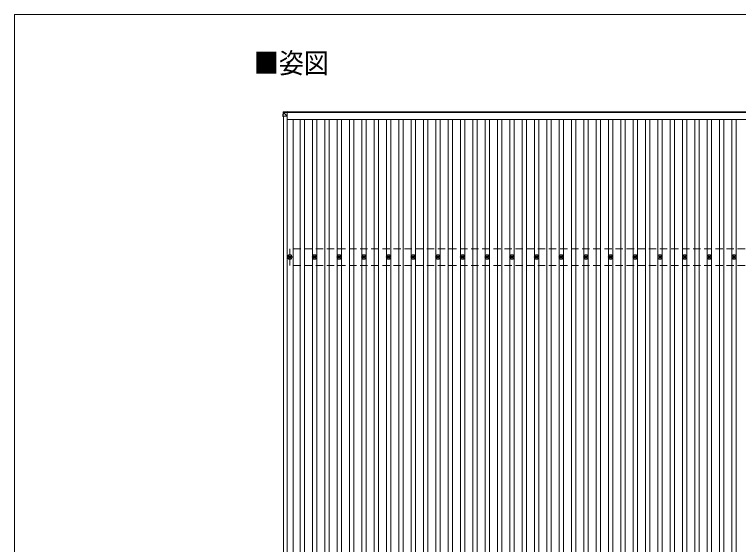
# Model space of a CAD drawing. Units: millimetres at full size, sheet at 1:50; details may follow other scales. Extents: x -14053 to 14053, y -9700 to 9700.
# Drawn here: x -14053 to -8184, y 5406 to 9700 of the extents above; entities that cross this region are included whole.
import ezdxf
from ezdxf.enums import TextEntityAlignment as Align

# ---------------------------------------------------------------- set-up
doc = ezdxf.new("R2010")
doc.units = ezdxf.units.MM
doc.header["$LTSCALE"] = 50
doc.linetypes.add('DASHED1', pattern=[1.8, 1.2, -0.6])
for name, color, linetype, lineweight in [('1-1', 2, 'Continuous', 9), ('1-2', 134, 'Continuous', 9), ('1-3', 5, 'Continuous', 5), ('1-4', 2, 'DASHED1', 9), ('1-5', 6, 'Continuous', 9), ('F-0', 7, 'Continuous', 9)]:
    doc.layers.add(name, color=color, linetype=linetype, lineweight=lineweight)
doc.layers.add('1-7', color=7, linetype='Continuous')
doc.styles.add('ＭＳ ゴシック', font='')
doc.styles.get('ＭＳ ゴシック').set_extended_font_data('MS Gothic')

msp = doc.modelspace()

# ---------------------------------------------------------------- linework, layer by layer
at = {"layer": '1-1'}
for p, q in [((-11872.98, 3494.41), (-11872.98, 8875.44)), ((-11843.98, 3494.36), (-11843.98, 8875.39)), ((-11842.5, 8911.62), (-6443.49, 8911.62)), ((-6443.49, 8907.02), (-11842.5, 8907.02)), ((-11843.98, 8848.19), (-997.98, 8848.19)), ((-11794.48, 3519.1), (-11794.48, 8848.19))]:
    msp.add_line(p, q, dxfattribs=at)
at = {"layer": '1-2'}
for p, q in [((-11738.48, 3519.1), (-11738.48, 8848.19)), ((-11703.48, 3519.1), (-11703.48, 8848.19)), ((-11638.48, 3519.1), (-11638.48, 8848.19)), ((-11603.48, 3519.1), (-11603.48, 8848.19)), ((-11538.48, 3519.1), (-11538.48, 8848.19)), ((-11503.48, 3519.1), (-11503.48, 8848.19)), ((-11438.48, 3519.1), (-11438.48, 8848.19)), ((-11403.48, 3519.1), (-11403.48, 8848.19)), ((-11338.48, 3519.1), (-11338.48, 8848.19)), ((-11303.48, 3519.1), (-11303.48, 8848.19)), ((-11238.48, 3519.1), (-11238.48, 8848.19)), ((-11203.48, 3519.1), (-11203.48, 8848.19)), ((-11138.48, 3519.1), (-11138.48, 8848.19)), ((-11103.48, 3519.1), (-11103.48, 8848.19)), ((-11038.48, 3519.1), (-11038.48, 8848.19)), ((-11003.48, 3519.1), (-11003.48, 8848.19)), ((-10938.48, 3519.1), (-10938.48, 8848.19)), ((-10903.48, 3519.1), (-10903.48, 8848.19)), ((-10838.48, 3519.1), (-10838.48, 8848.19)), ((-10803.48, 3519.1), (-10803.48, 8848.19)), ((-10738.48, 3519.1), (-10738.48, 8848.19)), ((-10703.48, 3519.1), (-10703.48, 8848.19)), ((-10638.48, 3519.1), (-10638.48, 8848.19)), ((-10603.48, 3519.1), (-10603.48, 8848.19)), ((-10538.48, 3519.1), (-10538.48, 8848.19)), ((-10503.48, 3519.1), (-10503.48, 8848.19)), ((-10438.48, 3519.1), (-10438.48, 8848.19)), ((-10403.48, 3519.1), (-10403.48, 8848.19)), ((-10338.48, 3519.1), (-10338.48, 8848.19)), ((-10303.48, 3519.1), (-10303.48, 8848.19)), ((-10238.48, 3519.1), (-10238.48, 8848.19)), ((-10203.48, 3519.1), (-10203.48, 8848.19)), ((-10138.48, 3519.1), (-10138.48, 8848.19)), ((-10103.48, 3519.1), (-10103.48, 8848.19)), ((-10038.48, 3519.1), (-10038.48, 8848.19)), ((-10003.48, 3519.1), (-10003.48, 8848.19)), ((-9938.48, 3519.1), (-9938.48, 8848.19)), ((-9903.48, 3519.1), (-9903.48, 8848.19)), ((-9838.48, 3519.1), (-9838.48, 8848.19)), ((-9803.48, 3519.1), (-9803.48, 8848.19)), ((-9738.48, 3519.1), (-9738.48, 8848.19)), ((-9703.48, 3519.1), (-9703.48, 8848.19)), ((-9638.48, 3519.1), (-9638.48, 8848.19)), ((-9603.48, 3519.1), (-9603.48, 8848.19)), ((-9538.48, 3519.1), (-9538.48, 8848.19)), ((-9503.48, 3519.1), (-9503.48, 8848.19)), ((-9438.48, 3519.1), (-9438.48, 8848.19)), ((-9403.48, 3519.1), (-9403.48, 8848.19)), ((-9338.48, 3519.1), (-9338.48, 8848.19)), ((-9303.48, 3519.1), (-9303.48, 8848.19)), ((-9238.48, 3519.1), (-9238.48, 8848.19)), ((-9203.48, 3519.1), (-9203.48, 8848.19)), ((-9138.48, 3519.1), (-9138.48, 8848.19)), ((-9103.48, 3519.1), (-9103.48, 8848.19)), ((-9038.48, 3519.1), (-9038.48, 8848.19)), ((-9003.48, 3519.1), (-9003.48, 8848.19)), ((-8938.48, 3519.1), (-8938.48, 8848.19)), ((-8903.48, 3519.1), (-8903.48, 8848.19)), ((-8838.48, 3519.1), (-8838.48, 8848.19)), ((-8803.48, 3519.1), (-8803.48, 8848.19)), ((-8738.48, 3519.1), (-8738.48, 8848.19)), ((-8703.48, 3519.1), (-8703.48, 8848.19)), ((-8638.48, 3519.1), (-8638.48, 8848.19)), ((-8603.48, 3519.1), (-8603.48, 8848.19)), ((-8538.48, 3519.1), (-8538.48, 8848.19)), ((-8503.48, 3519.1), (-8503.48, 8848.19)), ((-8438.48, 3519.1), (-8438.48, 8848.19)), ((-8403.48, 3519.1), (-8403.48, 8848.19)), ((-8338.48, 3519.1), (-8338.48, 8848.19)), ((-8303.48, 3519.1), (-8303.48, 8848.19)), ((-8238.48, 3519.1), (-8238.48, 8848.19)), ((-8203.48, 3519.1), (-8203.48, 8848.19))]:
    msp.add_line(p, q, dxfattribs=at)
at = {"layer": '1-3'}
for p, q in [((-11830.98, 7736.34), (-11826.56, 7736.34)), ((-11830.98, 7732.84), (-11826.56, 7732.84)), ((-11822.73, 7744.59), (-11822.73, 7740.17)), ((-11822.73, 7729.01), (-11822.73, 7724.59)), ((-11819.23, 7744.59), (-11819.23, 7740.17)), ((-11819.23, 7729.01), (-11819.23, 7724.59)), ((-11815.4, 7736.34), (-11810.98, 7736.34)), ((-11815.4, 7732.84), (-11810.98, 7732.84)), ((-11630.98, 7736.34), (-11626.56, 7736.34)), ((-11630.98, 7732.84), (-11626.56, 7732.84)), ((-11622.73, 7744.59), (-11622.73, 7740.17)), ((-11622.73, 7729.01), (-11622.73, 7724.59)), ((-11619.23, 7744.59), (-11619.23, 7740.17)), ((-11619.23, 7729.01), (-11619.23, 7724.59)), ((-11615.4, 7736.34), (-11610.98, 7736.34)), ((-11615.4, 7732.84), (-11610.98, 7732.84)), ((-11430.98, 7736.34), (-11426.56, 7736.34)), ((-11430.98, 7732.84), (-11426.56, 7732.84)), ((-11422.73, 7744.59), (-11422.73, 7740.17)), ((-11422.73, 7729.01), (-11422.73, 7724.59)), ((-11419.23, 7744.59), (-11419.23, 7740.17)), ((-11419.23, 7729.01), (-11419.23, 7724.59)), ((-11415.4, 7736.34), (-11410.98, 7736.34)), ((-11415.4, 7732.84), (-11410.98, 7732.84)), ((-11230.98, 7736.34), (-11226.56, 7736.34)), ((-11230.98, 7732.84), (-11226.56, 7732.84)), ((-11222.73, 7744.59), (-11222.73, 7740.17)), ((-11222.73, 7729.01), (-11222.73, 7724.59)), ((-11219.23, 7744.59), (-11219.23, 7740.17)), ((-11219.23, 7729.01), (-11219.23, 7724.59)), ((-11215.4, 7736.34), (-11210.98, 7736.34)), ((-11215.4, 7732.84), (-11210.98, 7732.84)), ((-11030.98, 7736.34), (-11026.56, 7736.34)), ((-11030.98, 7732.84), (-11026.56, 7732.84)), ((-11022.73, 7744.59), (-11022.73, 7740.17)), ((-11022.73, 7729.01), (-11022.73, 7724.59)), ((-11019.23, 7744.59), (-11019.23, 7740.17)), ((-11019.23, 7729.01), (-11019.23, 7724.59)), ((-11015.4, 7736.34), (-11010.98, 7736.34)), ((-11015.4, 7732.84), (-11010.98, 7732.84)), ((-10830.98, 7736.34), (-10826.56, 7736.34)), ((-10830.98, 7732.84), (-10826.56, 7732.84)), ((-10822.73, 7744.59), (-10822.73, 7740.17)), ((-10822.73, 7729.01), (-10822.73, 7724.59)), ((-10819.23, 7744.59), (-10819.23, 7740.17)), ((-10819.23, 7729.01), (-10819.23, 7724.59)), ((-10815.4, 7736.34), (-10810.98, 7736.34)), ((-10815.4, 7732.84), (-10810.98, 7732.84)), ((-10630.98, 7736.34), (-10626.56, 7736.34)), ((-10630.98, 7732.84), (-10626.56, 7732.84)), ((-10622.73, 7744.59), (-10622.73, 7740.17)), ((-10622.73, 7729.01), (-10622.73, 7724.59)), ((-10619.23, 7744.59), (-10619.23, 7740.17)), ((-10619.23, 7729.01), (-10619.23, 7724.59)), ((-10615.4, 7736.34), (-10610.98, 7736.34)), ((-10615.4, 7732.84), (-10610.98, 7732.84)), ((-10430.98, 7736.34), (-10426.56, 7736.34)), ((-10430.98, 7732.84), (-10426.56, 7732.84)), ((-10422.73, 7744.59), (-10422.73, 7740.17)), ((-10422.73, 7729.01), (-10422.73, 7724.59)), ((-10419.23, 7744.59), (-10419.23, 7740.17)), ((-10419.23, 7729.01), (-10419.23, 7724.59)), ((-10415.4, 7736.34), (-10410.98, 7736.34)), ((-10415.4, 7732.84), (-10410.98, 7732.84)), ((-10230.98, 7736.34), (-10226.56, 7736.34)), ((-10230.98, 7732.84), (-10226.56, 7732.84)), ((-10222.73, 7744.59), (-10222.73, 7740.17)), ((-10222.73, 7729.01), (-10222.73, 7724.59)), ((-10219.23, 7744.59), (-10219.23, 7740.17)), ((-10219.23, 7729.01), (-10219.23, 7724.59)), ((-10215.4, 7736.34), (-10210.98, 7736.34)), ((-10215.4, 7732.84), (-10210.98, 7732.84)), ((-10030.98, 7736.34), (-10026.56, 7736.34)), ((-10030.98, 7732.84), (-10026.56, 7732.84)), ((-10022.73, 7744.59), (-10022.73, 7740.17)), ((-10022.73, 7729.01), (-10022.73, 7724.59)), ((-10019.23, 7744.59), (-10019.23, 7740.17)), ((-10019.23, 7729.01), (-10019.23, 7724.59)), ((-10015.4, 7736.34), (-10010.98, 7736.34)), ((-10015.4, 7732.84), (-10010.98, 7732.84)), ((-9830.98, 7736.34), (-9826.56, 7736.34)), ((-9830.98, 7732.84), (-9826.56, 7732.84)), ((-9822.73, 7744.59), (-9822.73, 7740.17)), ((-9822.73, 7729.01), (-9822.73, 7724.59)), ((-9819.23, 7744.59), (-9819.23, 7740.17)), ((-9819.23, 7729.01), (-9819.23, 7724.59)), ((-9815.4, 7736.34), (-9810.98, 7736.34)), ((-9815.4, 7732.84), (-9810.98, 7732.84)), ((-9630.98, 7736.34), (-9626.56, 7736.34)), ((-9630.98, 7732.84), (-9626.56, 7732.84)), ((-9622.73, 7744.59), (-9622.73, 7740.17)), ((-9622.73, 7729.01), (-9622.73, 7724.59)), ((-9619.23, 7744.59), (-9619.23, 7740.17)), ((-9619.23, 7729.01), (-9619.23, 7724.59)), ((-9615.4, 7736.34), (-9610.98, 7736.34)), ((-9615.4, 7732.84), (-9610.98, 7732.84)), ((-9430.98, 7736.34), (-9426.56, 7736.34)), ((-9430.98, 7732.84), (-9426.56, 7732.84)), ((-9422.73, 7744.59), (-9422.73, 7740.17)), ((-9422.73, 7729.01), (-9422.73, 7724.59)), ((-9419.23, 7744.59), (-9419.23, 7740.17)), ((-9419.23, 7729.01), (-9419.23, 7724.59)), ((-9415.4, 7736.34), (-9410.98, 7736.34)), ((-9415.4, 7732.84), (-9410.98, 7732.84)), ((-9230.98, 7736.34), (-9226.56, 7736.34)), ((-9230.98, 7732.84), (-9226.56, 7732.84)), ((-9222.73, 7744.59), (-9222.73, 7740.17)), ((-9222.73, 7729.01), (-9222.73, 7724.59)), ((-9219.23, 7744.59), (-9219.23, 7740.17)), ((-9219.23, 7729.01), (-9219.23, 7724.59)), ((-9215.4, 7736.34), (-9210.98, 7736.34)), ((-9215.4, 7732.84), (-9210.98, 7732.84)), ((-9030.98, 7736.34), (-9026.56, 7736.34)), ((-9030.98, 7732.84), (-9026.56, 7732.84)), ((-9022.73, 7744.59), (-9022.73, 7740.17)), ((-9022.73, 7729.01), (-9022.73, 7724.59)), ((-9019.23, 7744.59), (-9019.23, 7740.17)), ((-9019.23, 7729.01), (-9019.23, 7724.59)), ((-9015.4, 7736.34), (-9010.98, 7736.34)), ((-9015.4, 7732.84), (-9010.98, 7732.84)), ((-8830.98, 7736.34), (-8826.56, 7736.34)), ((-8830.98, 7732.84), (-8826.56, 7732.84)), ((-8822.73, 7744.59), (-8822.73, 7740.17)), ((-8822.73, 7729.01), (-8822.73, 7724.59)), ((-8819.23, 7744.59), (-8819.23, 7740.17)), ((-8819.23, 7729.01), (-8819.23, 7724.59)), ((-8815.4, 7736.34), (-8810.98, 7736.34)), ((-8815.4, 7732.84), (-8810.98, 7732.84)), ((-8630.98, 7736.34), (-8626.56, 7736.34)), ((-8630.98, 7732.84), (-8626.56, 7732.84)), ((-8622.73, 7744.59), (-8622.73, 7740.17)), ((-8622.73, 7729.01), (-8622.73, 7724.59)), ((-8619.23, 7744.59), (-8619.23, 7740.17)), ((-8619.23, 7729.01), (-8619.23, 7724.59)), ((-8615.4, 7736.34), (-8610.98, 7736.34)), ((-8615.4, 7732.84), (-8610.98, 7732.84)), ((-8430.98, 7736.34), (-8426.56, 7736.34)), ((-8430.98, 7732.84), (-8426.56, 7732.84)), ((-8422.73, 7744.59), (-8422.73, 7740.17)), ((-8422.73, 7729.01), (-8422.73, 7724.59)), ((-8419.23, 7744.59), (-8419.23, 7740.17)), ((-8419.23, 7729.01), (-8419.23, 7724.59)), ((-8415.4, 7736.34), (-8410.98, 7736.34)), ((-8415.4, 7732.84), (-8410.98, 7732.84)), ((-8230.98, 7736.34), (-8226.56, 7736.34)), ((-8230.98, 7732.84), (-8226.56, 7732.84)), ((-8222.73, 7744.59), (-8222.73, 7740.17)), ((-8222.73, 7729.01), (-8222.73, 7724.59)), ((-8219.23, 7744.59), (-8219.23, 7740.17)), ((-8219.23, 7729.01), (-8219.23, 7724.59)), ((-8215.4, 7736.34), (-8210.98, 7736.34)), ((-8215.4, 7732.84), (-8210.98, 7732.84))]:
    msp.add_line(p, q, dxfattribs=at)
for centre, radius in [((-11820.98, 7734.59), 18.25), ((-11620.98, 7734.59), 18.25), ((-11420.98, 7734.59), 18.25), ((-11220.98, 7734.59), 18.25), ((-11020.98, 7734.59), 18.25), ((-10820.98, 7734.59), 18.25), ((-10620.98, 7734.59), 18.25), ((-10420.98, 7734.59), 18.25), ((-10220.98, 7734.59), 18.25), ((-10020.98, 7734.59), 18.25), ((-9820.98, 7734.59), 18.25), ((-9620.98, 7734.59), 18.25), ((-9420.98, 7734.59), 18.25), ((-9220.98, 7734.59), 18.25), ((-9020.98, 7734.59), 18.25), ((-8820.98, 7734.59), 18.25), ((-8620.98, 7734.59), 18.25), ((-8420.98, 7734.59), 18.25), ((-8220.98, 7734.59), 18.25), ((-11820.98, 7734.59), 10.15), ((-11820.98, 7734.59), 5.85), ((-11820.98, 7734.59), 5.25), ((-11620.98, 7734.59), 10.15), ((-11620.98, 7734.59), 5.85), ((-11620.98, 7734.59), 5.25), ((-11420.98, 7734.59), 10.15), ((-11420.98, 7734.59), 5.85), ((-11420.98, 7734.59), 5.25), ((-11220.98, 7734.59), 10.15), ((-11220.98, 7734.59), 5.85), ((-11220.98, 7734.59), 5.25), ((-11020.98, 7734.59), 10.15), ((-11020.98, 7734.59), 5.85), ((-11020.98, 7734.59), 5.25), ((-10820.98, 7734.59), 10.15), ((-10820.98, 7734.59), 5.85), ((-10820.98, 7734.59), 5.25), ((-10620.98, 7734.59), 10.15), ((-10620.98, 7734.59), 5.85), ((-10620.98, 7734.59), 5.25), ((-10420.98, 7734.59), 10.15), ((-10420.98, 7734.59), 5.85), ((-10420.98, 7734.59), 5.25), ((-10220.98, 7734.59), 10.15), ((-10220.98, 7734.59), 5.85), ((-10220.98, 7734.59), 5.25), ((-10020.98, 7734.59), 10.15), ((-10020.98, 7734.59), 5.85), ((-10020.98, 7734.59), 5.25), ((-9820.98, 7734.59), 10.15), ((-9820.98, 7734.59), 5.85), ((-9820.98, 7734.59), 5.25), ((-9620.98, 7734.59), 10.15), ((-9620.98, 7734.59), 5.85), ((-9620.98, 7734.59), 5.25), ((-9420.98, 7734.59), 10.15), ((-9420.98, 7734.59), 5.85), ((-9420.98, 7734.59), 5.25), ((-9220.98, 7734.59), 10.15), ((-9220.98, 7734.59), 5.85), ((-9220.98, 7734.59), 5.25), ((-9020.98, 7734.59), 10.15), ((-9020.98, 7734.59), 5.85), ((-9020.98, 7734.59), 5.25), ((-8820.98, 7734.59), 10.15), ((-8820.98, 7734.59), 5.85), ((-8820.98, 7734.59), 5.25), ((-8620.98, 7734.59), 10.15), ((-8620.98, 7734.59), 5.85), ((-8620.98, 7734.59), 5.25), ((-8420.98, 7734.59), 10.15), ((-8420.98, 7734.59), 5.85), ((-8420.98, 7734.59), 5.25), ((-8220.98, 7734.59), 10.15), ((-8220.98, 7734.59), 5.85), ((-8220.98, 7734.59), 5.25)]:
    msp.add_circle(centre, radius, dxfattribs=at)
at = {"layer": '1-4'}
for p, q in [((-11820.98, 7667.59), (-11820.98, 7801.59)), ((-1020.98, 7801.59), (-11820.98, 7801.59)), ((-1020.98, 7667.59), (-11820.98, 7667.59))]:
    msp.add_line(p, q, dxfattribs=at)
at = {"layer": '1-5'}
for p, q in [((-11874.93, 8910.15), (-11876.8, 8879.67)), ((-11876.8, 8874.85), (-11874.93, 8905.39)), ((-11876.8, 8879.67), (-11876.8, 8874.85)), ((-11874.93, 8905.39), (-11874.93, 8910.15)), ((-11874.9, 8875.44), (-11842.5, 8875.38)), ((-11842.5, 8913.95), (-11873.06, 8912.02)), ((-11873.06, 8912.02), (-11873.06, 8912.02)), ((-11873.06, 8907.26), (-11842.5, 8909.13)), ((-11842.5, 8907.17), (-11872.99, 8905.3)), ((-11842.5, 8875.38), (-11872.94, 8905.86)), ((-11842.5, 8913.95), (-11842.5, 8875.38))]:
    msp.add_line(p, q, dxfattribs=at)
for points in [[(-11872.94, 8905.21), (-11873.04, 8905.2), (-11874.9, 8874.79)], [(-11842.5, 8913.95), (-11873.06, 8912.02), (-11873.06, 8907.26)]]:
    msp.add_lwpolyline(points, dxfattribs=at)
for centre, radius, start, end in [((-11872.94, 8905.27), 2, 93.48408, 176.48407), ((-11872.71, 8918.12), 12.92, 260.08679, 268.52577), ((-11862.68, 8906.32), 10.42, 174.80664, 186.16183)]:
    msp.add_arc(centre, radius, start, end, dxfattribs=at)
for centre, major_axis, ratio, start_param, end_param in [((-11874.8, 8874.85), (-2, 0), 0.033268, 0.0000002, 1.5185344), ((-11872.94, 8910.03), (-1.92, -0.56), 0.998105, 4.4898734, 5.9384966), ((-11872.94, 8905.27), (-0.12, 2), 0.02656, 0.0332981, 1.5518323), ((-11836.92, 8907.41), (-36.07, -2.1), 0.055348, 0.0000815, 0.0491486)]:
    msp.add_ellipse(centre, major_axis=major_axis, ratio=ratio, start_param=start_param, end_param=end_param, dxfattribs=at)
at = {"layer": 'F-0', "color": 5, "lineweight": 5}
for q in [(-14053.43, -9700), (13346.57, 9700)]:
    msp.add_line((-14053.43, 9700), q, dxfattribs=at)

# ---------------------------------------------------------------- texts
at = {"layer": '1-7', "style": 'ＭＳ ゴシック', "width": 0.9}
msp.add_text('■姿図', height=165, dxfattribs=at).set_placement((-12112.43, 9174.38), align=Align.BOTTOM_LEFT)

doc.saveas('drawing.dxf')
